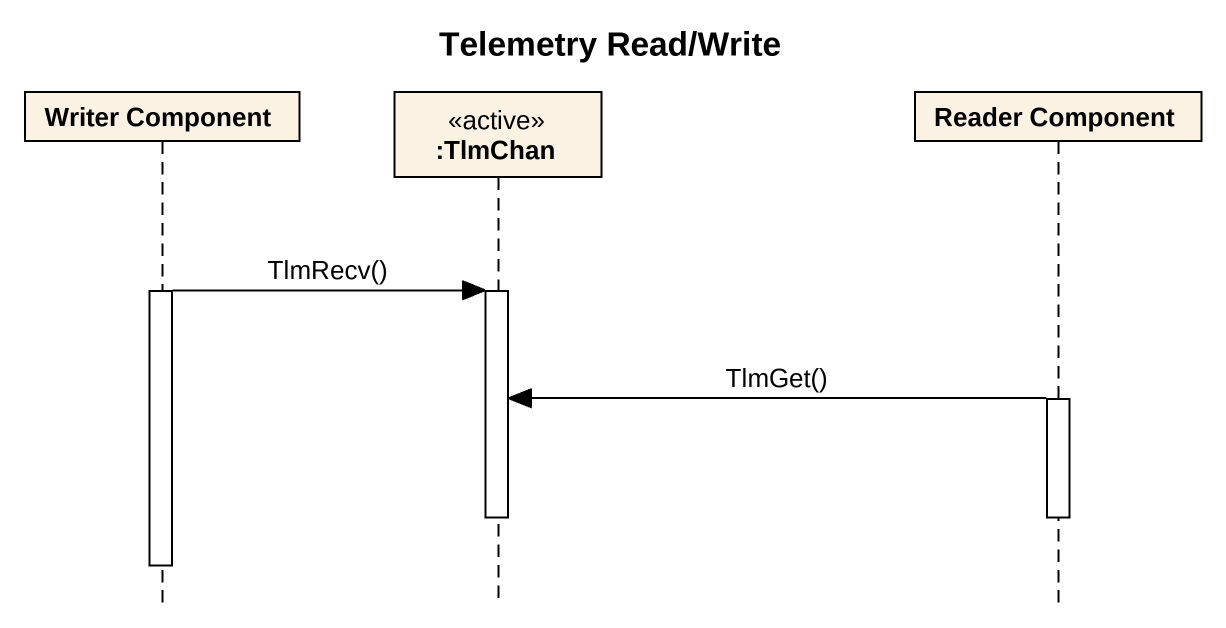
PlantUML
@startuml
title Telemetry Read/Write
hide footbox
participant "Writer Component" as Writer_Component
participant ":TlmChan" as TlmChan <<active>>
participant "Reader Component" as Reader_Component

activate Writer_Component
Writer_Component -> TlmChan : TlmRecv()
activate TlmChan
activate Reader_Component
Reader_Component -> TlmChan : TlmGet()
deactivate TlmChan
deactivate Reader_Component
deactivate Writer_Component
@enduml
